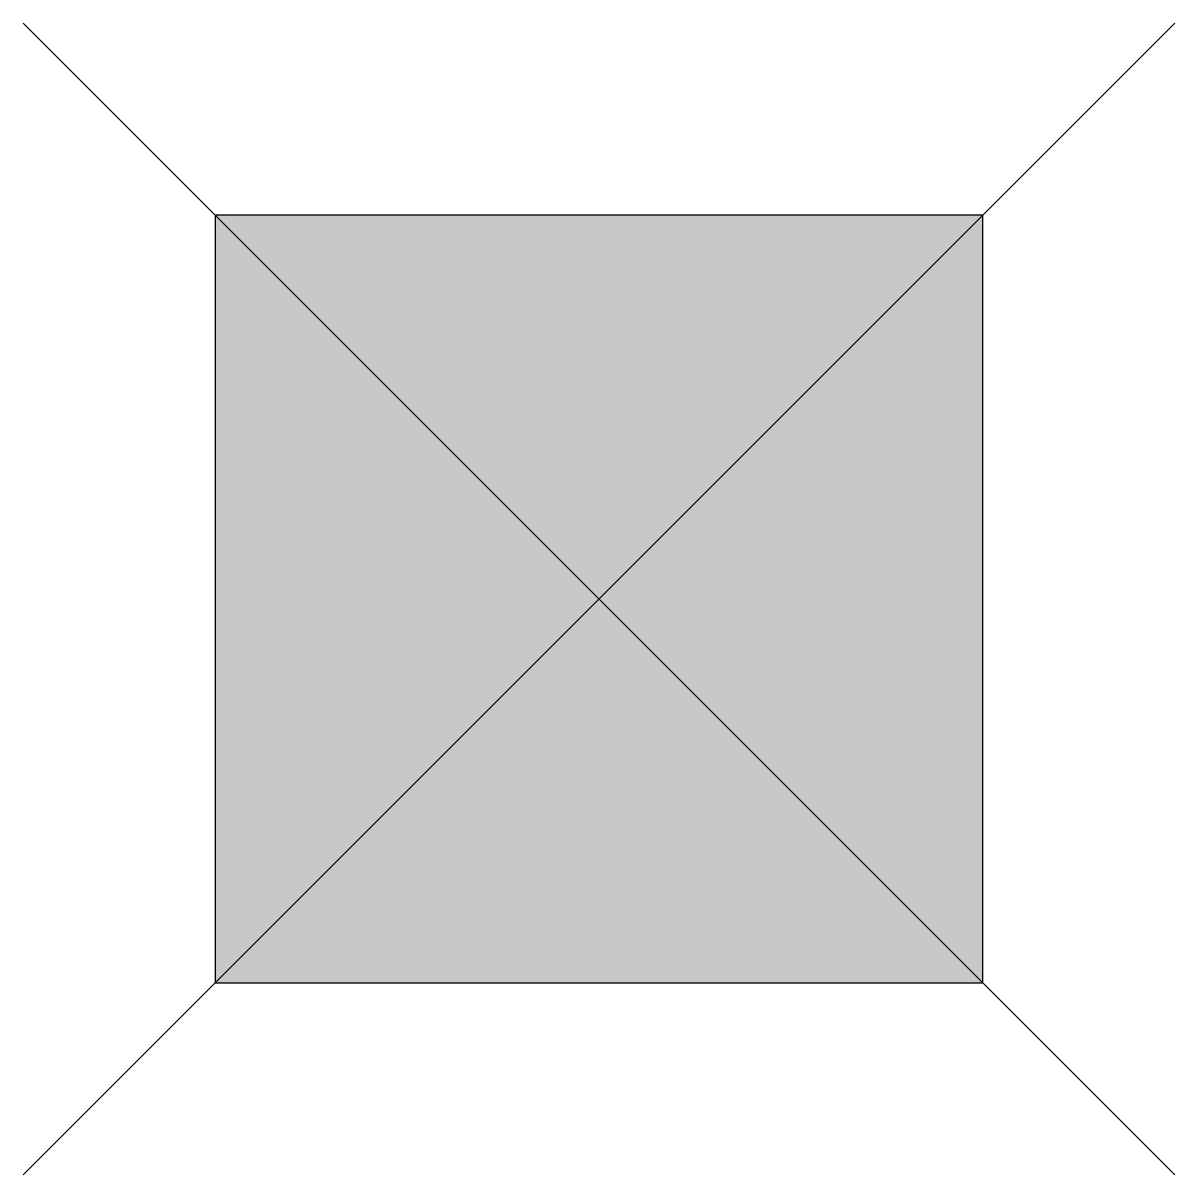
# Model space of a CAD drawing. Header units: metres. Extents: x -0.125 to 0.625, y -0.625 to 0.125.
import ezdxf

# ---------------------------------------------------------------- set-up
doc = ezdxf.new("R2010")
doc.units = ezdxf.units.M

msp = doc.modelspace()

# ---------------------------------------------------------------- hatches: boundary and pattern name
h = msp.add_hatch(color=256)
h.dxf.hatch_style = 1
h.paths.add_polyline_path([(0, -0.5), (0.5, -0.5), (0.5, 0), (0, 0)])

# ---------------------------------------------------------------- linework, layer by layer
at = {"flags": 128}
for points in [[(-0.125, -0.625), (0.625, 0.125)], [(-0.125, 0.125), (0.625, -0.625)]]:
    msp.add_lwpolyline(points, dxfattribs=at)
msp.add_lwpolyline([(0, -0.5), (0.5, -0.5), (0.5, 0), (0, 0)], close=True, dxfattribs=at)

doc.saveas('drawing.dxf')
